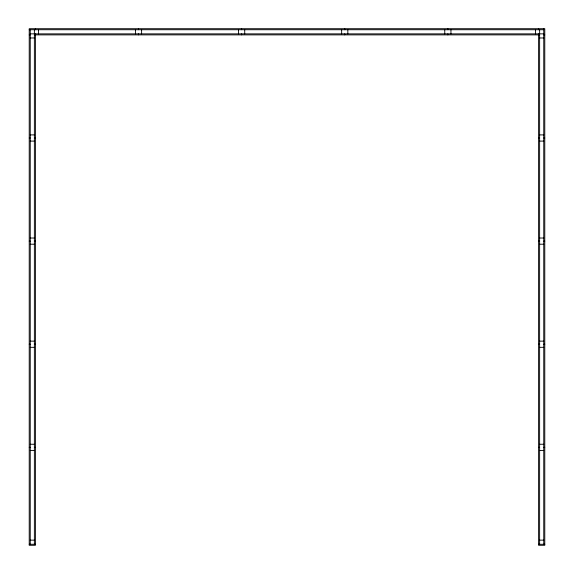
<?xml version="1.0" encoding="UTF-8"?>
<svg xmlns="http://www.w3.org/2000/svg" width="574" height="574" viewBox="0 0 574 574"><rect width="100%" height="100%" fill="white"/><g stroke="black" fill="none" stroke-linecap="round" stroke-linejoin="round"><path stroke-width="0.86" d="M29.217 29.733L543.75 29.733M30.25 33.859L543.75 33.859M29.217 34.885L30.25 34.885M34.368 34.885L539.632 34.885M543.75 34.885L544.783 34.885M30.25 37.977L34.368 37.977M539.632 37.977L543.75 37.977M30.25 134.904L34.368 134.904M539.632 134.904L543.75 134.904M29.217 138.004L30.25 138.004M34.368 138.004L35.401 138.004M538.599 138.004L539.632 138.004M543.75 138.004L544.783 138.004M30.25 141.096L34.368 141.096M539.632 141.096L543.75 141.096M30.25 238.023L34.368 238.023M539.632 238.023L543.75 238.023M29.217 241.116L30.25 241.116M34.368 241.116L35.401 241.116M538.599 241.116L539.632 241.116M543.75 241.116L544.783 241.116M30.25 244.208L34.368 244.208M539.632 244.208L543.75 244.208M30.25 341.135L34.368 341.135M539.632 341.135L543.75 341.135M29.217 344.228L30.25 344.228M34.368 344.228L35.401 344.228M538.599 344.228L539.632 344.228M543.75 344.228L544.783 344.228M30.25 347.32L34.368 347.32M539.632 347.32L543.75 347.32M30.25 444.247L34.368 444.247M539.632 444.247L543.75 444.247M29.217 447.34L30.25 447.34M34.368 447.34L35.401 447.34M538.599 447.34L539.632 447.34M543.75 447.34L544.783 447.34M30.25 450.432L34.368 450.432M539.632 450.432L543.75 450.432M30.25 540.141L34.368 540.141M539.632 540.141L543.75 540.141M29.217 544.267L35.401 544.267M538.599 544.267L544.783 544.267M543.75 28.7L543.75 544.267M539.632 29.733L539.632 544.267M538.599 28.7L538.599 29.733M538.599 33.859L538.599 545.3L544.783 545.3L544.783 28.7L29.217 28.7L29.217 545.3L35.401 545.3L35.401 33.859M535.506 29.733L535.506 33.859M450.949 29.733L450.949 33.859M447.856 28.7L447.856 29.733M447.856 33.859L447.856 34.885M444.764 29.733L444.764 33.859M347.837 29.733L347.837 33.859M344.744 28.7L344.744 29.733M344.744 33.859L344.744 34.885M341.652 29.733L341.652 33.859M244.725 29.733L244.725 33.859M241.632 28.7L241.632 29.733M241.632 33.859L241.632 34.885M238.54 29.733L238.54 33.859M141.613 29.733L141.613 33.859M138.513 28.7L138.513 29.733M138.513 33.859L138.513 34.885M135.421 29.733L135.421 33.859M38.494 29.733L38.494 33.859M35.401 28.7L35.401 29.733M34.368 29.733L34.368 544.267M30.25 29.733L30.25 544.267"/></g></svg>
